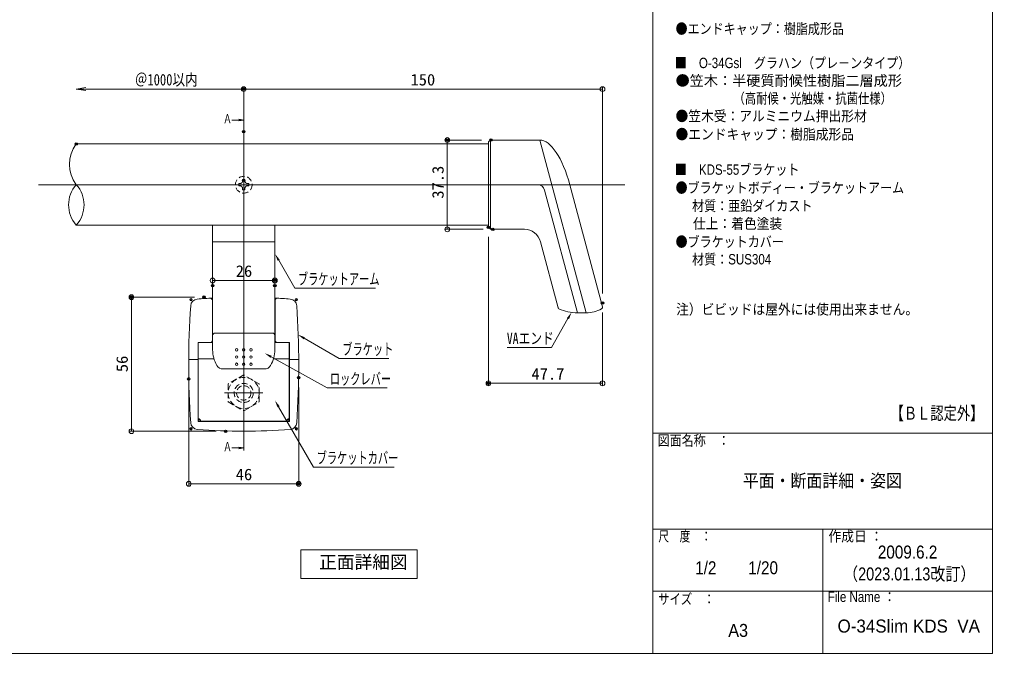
# Model space of a CAD drawing. Units: millimetres, scale not verified. Extents: x -401 to 399, y -277 to 277.
# Drawn here: x -7.9 to 398.9, y -277 to -12.1 of the extents above; entities that cross this region are included whole.
import ezdxf
from ezdxf.enums import TextEntityAlignment as Align

# ---------------------------------------------------------------- set-up
doc = ezdxf.new("R2010")
doc.units = ezdxf.units.MM
doc.header["$LTSCALE"] = 2
doc.header["$PDMODE"] = 32
doc.header["$PDSIZE"] = 1
doc.linetypes.add('DASHED1', pattern=[1.8, 1.2, -0.6])
doc.layers.add('0-0_moji', color=2, linetype='Continuous')
doc.layers.add('0-9_DEFPOINTS', color=7, linetype='Continuous')
for name, color, linetype, lineweight in [('0-1_zumenwaku', 6, 'Continuous', 9), ('0-2_1', 3, 'Continuous', 9), ('0-3_02壁', 1, 'Continuous', 9), ('0-5_center', 5, 'Continuous', 9), ('0-6_0', 7, 'Continuous', 9), ('0-7_8', 2, 'DASHED1', 9), ('0-8_sunpou', 1, 'Continuous', 9), ('1-1_2', 4, 'Continuous', 9), ('1-2_3', 2, 'Continuous', 9), ('1-6_08文字', 1, 'Continuous', 9)]:
    doc.layers.add(name, color=color, linetype=linetype, lineweight=lineweight)
doc.styles.add('ＭＳ ゴシック', font='')
doc.styles.add('ＭＳ Ｐゴシック', font='')
doc.styles.get('ＭＳ ゴシック').set_extended_font_data('MS Gothic')
doc.styles.get('ＭＳ Ｐゴシック').set_extended_font_data('MS PGothic')

# ---------------------------------------------------------------- blocks, each defined once
blk = doc.blocks.new('_OPEN')
at = {"layer": '0-6_0', "color": 3}
blk.add_line((0, 0), (-2, 0), dxfattribs=at)
blk.add_lwpolyline([(-2, 0.333), (0, 0), (-2, -0.333)], dxfattribs=at)
blk = doc.blocks.new('_ORIGIN')
at = {"layer": '0-6_0', "color": 1}
blk.add_line((0, 0), (-2, 0), dxfattribs=at)
blk.add_circle((0, 0), 1, dxfattribs=at)
blk = doc.blocks.new('MLeader1')
at = {"layer": '1-6_08文字'}
blk.add_line((126.777, -153.755), (146.468, -153.755), dxfattribs=at)
blk.add_lwpolyline([(111.15, -145.31), (125.777, -153.755), (126.777, -153.755)], dxfattribs=at)
at = {"layer": '1-6_08文字', "color": 11}
blk.add_solid([(110.9, -145.743), (111.4, -144.877), (108.552, -143.81)], dxfattribs=at)
at = {"layer": '1-6_08文字', "color": 2, "style": 'ＭＳ ゴシック', "width": 0.65}
blk.add_text('ブラケット', height=4.809, dxfattribs=at).set_placement((127.055, -153.68), align=Align.BOTTOM_LEFT)
blk = doc.blocks.new('MLeader2')
at = {"layer": '1-6_08文字'}
blk.add_line((213.574, -149.225), (196.004, -149.225), dxfattribs=at)
blk.add_lwpolyline([(221.408, -137.097), (214.574, -149.225), (213.574, -149.225)], dxfattribs=at)
at = {"layer": '1-6_08文字', "color": 11}
blk.add_solid([(220.973, -136.851), (221.844, -137.342), (222.881, -134.483)], dxfattribs=at)
at = {"layer": '1-6_08文字', "color": 2, "style": 'ＭＳ ゴシック', "width": 0.75}
blk.add_text('VAエンド', height=4.809, dxfattribs=at).set_placement((195.837, -149.15), align=Align.BOTTOM_LEFT)
blk = doc.blocks.new('MLeader6')
at = {"layer": '1-6_08文字'}
blk.add_line((121.763, -166.063), (145.862, -166.063), dxfattribs=at)
blk.add_lwpolyline([(97.283, -153.038), (120.763, -166.063), (121.763, -166.063)], dxfattribs=at)
at = {"layer": '1-6_08文字', "color": 11}
blk.add_solid([(97.04, -153.475), (97.525, -152.601), (94.66, -151.582)], dxfattribs=at)
at = {"layer": '1-6_08文字', "color": 2, "style": 'ＭＳ ゴシック', "width": 0.65}
blk.add_text('ロックレバー', height=4.809, dxfattribs=at).set_placement((121.857, -166.069), align=Align.BOTTOM_LEFT)
blk = doc.blocks.new('MLeader7')
at = {"layer": '1-6_08文字'}
blk.add_line((116.081, -199.101), (148.764, -199.101), dxfattribs=at)
blk.add_lwpolyline([(100.403, -173.907), (115.081, -199.101), (116.081, -199.101)], dxfattribs=at)
at = {"layer": '1-6_08文字', "color": 11}
blk.add_solid([(99.971, -174.159), (100.835, -173.656), (98.892, -171.315)], dxfattribs=at)
at = {"layer": '1-6_08文字', "color": 2, "style": 'ＭＳ ゴシック', "width": 0.65}
blk.add_text('ブラケットカバー', height=4.809, dxfattribs=at).set_placement((116.359, -199.107), align=Align.BOTTOM_LEFT)
blk = doc.blocks.new('MLeader11')
at = {"layer": '1-6_08文字'}
blk.add_line((108.226, -124.433), (140.937, -124.433), dxfattribs=at)
blk.add_lwpolyline([(100.462, -112.718), (107.226, -124.433), (108.226, -124.433)], dxfattribs=at)
at = {"layer": '1-6_08文字', "color": 11}
blk.add_solid([(100.029, -112.968), (100.895, -112.468), (98.962, -110.12)], dxfattribs=at)
at = {"layer": '1-6_08文字', "color": 2, "style": 'ＭＳ ゴシック', "width": 0.65}
blk.add_text('ブラケットアーム', height=4.809, dxfattribs=at).set_placement((108.504, -124.358), align=Align.BOTTOM_LEFT)

msp = doc.modelspace()

# ---------------------------------------------------------------- linework, layer by layer
at = {"layer": '0-1_zumenwaku'}
for p, q in [((256.913, 276.983), (256.913, -277.017)), ((256.913, -185.017), (398.913, -185.017)), ((256.913, -225.017), (398.913, -225.017)), ((327.913, -225.017), (327.913, -277.017)), ((256.913, -251.017), (398.913, -251.017))]:
    msp.add_line(p, q, dxfattribs=at)
msp.add_lwpolyline([(-401.087, -277.017), (398.913, -277.017), (398.913, 276.983), (-401.087, 276.983)], close=True, dxfattribs=at)
at = {"layer": '0-2_1'}
for p, q in [((15.842, -64.133), (188.155, -64.133)), ((188.155, -63.283), (188.955, -62.483)), ((188.155, -88.237), (188.155, -63.283)), ((209.676, -62.483), (188.955, -62.483)), ((188.955, -62.483), (188.955, -99.783)), ((229.01, -134.64), (209.676, -62.483)), ((235.842, -132.126), (222.179, -81.133)), ((225.387, -134.64), (211.645, -83.357)), ((188.155, -88.232), (188.155, -98.983)), ((15.842, -98.006), (188.155, -98.006)), ((72.842, -150.133), (72.842, -98.006)), ((98.842, -150.133), (98.842, -98.006)), ((188.155, -98.983), (188.955, -99.783)), ((203.17, -99.783), (188.955, -99.783)), ((72.842, -104.945), (98.842, -104.945)), ((209.931, -104.971), (217.318, -132.54)), ((72.742, -129.545), (72.742, -146.133)), ((98.942, -129.545), (98.942, -146.133)), ((225.387, -134.64), (229.01, -134.64)), ((72.842, -150.133), (72.842, -144.133)), ((73.842, -143.133), (97.842, -143.133)), ((98.842, -150.133), (98.842, -144.133)), ((66.742, -180.133), (66.742, -147.133)), ((66.742, -147.133), (71.742, -147.133)), ((66.842, -147.133), (66.842, -179.933)), ((66.842, -147.133), (72.842, -147.133)), ((98.842, -147.133), (104.842, -147.133)), ((99.942, -147.133), (104.942, -147.133)), ((99.942, -147.133), (102.415, -147.133)), ((104.842, -147.133), (104.842, -179.933)), ((104.942, -180.133), (104.942, -147.133)), ((62.851, -154.133), (66.742, -154.133)), ((66.842, -153.933), (73.41, -153.933)), ((98.275, -153.933), (104.842, -153.933)), ((104.942, -154.133), (108.833, -154.133)), ((77.182, -158.133), (94.503, -158.133)), ((66.742, -177.133), (66.842, -177.133)), ((104.942, -177.133), (104.842, -177.133)), ((66.742, -179.596), (66.842, -179.596)), ((104.942, -180.133), (66.742, -180.133)), ((67.708, -179.433), (66.842, -179.433)), ((66.842, -179.933), (104.842, -179.933)), ((67.342, -179.067), (67.342, -179.433)), ((103.976, -179.433), (104.842, -179.433)), ((104.342, -179.067), (104.342, -179.433)), ((104.842, -179.596), (104.942, -179.596))]:
    msp.add_line(p, q, dxfattribs=at)
for centre in [(82.842, -150.133), (85.842, -150.133), (88.842, -150.133), (82.842, -153.133), (85.842, -153.133), (88.842, -153.133), (82.842, -156.133), (85.842, -156.133), (88.842, -156.133)]:
    msp.add_circle(centre, 0.5, dxfattribs=at)
for centre, radius, start, end in [((208.748, -84.133), 3, 15, 90), ((203.17, -106.783), 7, 15, 90), ((66.654, -131.903), 3, 94.59533, 176.1621), ((85.842, -370.633), 242.5, 93.073, 94.59533), ((71.742, -129.545), 1, 0, 93.34712), ((85.842, -370.633), 242.5, 85.40467, 86.927), ((99.942, -129.545), 1, 86.65288, 180), ((105.031, -131.903), 3, 3.8379, 85.40467), ((427.842, -156.133), 365, 176.1621, 183.8379), ((-256.158, -156.133), 365, 356.1621, 3.8379), ((218.091, -132.333), 0.8, 195, 232.5), ((225.024, -117.376), 17.268, 244.55034, 271.20206), ((229.327, -122.174), 12.469, 268.54178, 299.51375), ((235.07, -132.333), 0.8, 298.90917, 15), ((71.742, -146.133), 1, 270, 0), ((73.842, -144.133), 1, 90, 180), ((97.842, -144.133), 1, 0, 90), ((99.942, -146.133), 1, 180, 270), ((85.842, -150.133), 13, 180, 210), ((85.842, -150.133), 13, 330, 0), ((77.182, -155.133), 3, 210, 270), ((94.503, -155.133), 3, 270, 330), ((66.842, -179.933), 1, 0, 90), ((104.842, -179.933), 1, 90, 180), ((66.654, -180.363), 3, 183.8379, 265.40467), ((105.031, -180.363), 3, 274.59533, 356.1621), ((85.842, 58.367), 242.5, 265.40467, 274.59533)]:
    msp.add_arc(centre, radius, start, end, dxfattribs=at)
msp.add_ellipse((213.797, -87.646), major_axis=(-4.816, 25.097), ratio=0.376894, start_param=4.901987, end_param=6.210984, dxfattribs=at)
for p in [(63.842, -129.133), (107.842, -129.133), (63.842, -183.133), (107.842, -183.133)]:
    msp.add_point(p, dxfattribs=at)
at = {"layer": '0-3_02壁'}
for p, q in [((185.249, -62.483), (169.947, -62.483)), ((170.947, -97.783), (170.947, -64.483)), ((185.979, -99.783), (169.947, -99.783))]:
    msp.add_line(p, q, dxfattribs=at)
at = {"layer": '0-5_center'}
for p, q in [((85.842, -190.143), (85.842, -52.116)), ((0.077, -81.133), (245.133, -81.133)), ((77.842, -168.133), (93.842, -168.133))]:
    msp.add_line(p, q, dxfattribs=at)
at = {"layer": '0-6_0'}
for p, q in [((85.842, -53.133), (85.842, -55.133)), ((85.842, -190.142), (85.842, -192.142))]:
    msp.add_line(p, q, dxfattribs=at)
at = {"layer": '0-6_0', "color": 3}
for points in [[(83.842, -54.133), (81.842, -54.133), (80.842, -54.133)], [(83.842, -191.142), (81.842, -191.142), (80.842, -191.142)]]:
    msp.add_lwpolyline(points, dxfattribs=at)
at = {"layer": '0-7_8'}
for p, q in [((83.742, -80.633), (83.742, -81.633)), ((84.342, -80.633), (83.742, -80.633)), ((86.342, -79.033), (85.342, -79.033)), ((85.342, -79.633), (85.342, -79.033)), ((86.342, -79.633), (86.342, -79.033)), ((87.942, -80.633), (87.342, -80.633)), ((87.942, -80.633), (87.942, -81.633)), ((84.342, -81.633), (83.742, -81.633)), ((85.342, -83.233), (85.342, -82.633)), ((86.342, -83.233), (85.342, -83.233)), ((86.342, -83.233), (86.342, -82.633)), ((87.942, -81.633), (87.342, -81.633)), ((85.842, -160.628), (79.342, -164.38)), ((92.342, -164.38), (85.842, -160.628)), ((79.342, -164.38), (79.342, -171.886)), ((92.342, -171.886), (92.342, -164.38)), ((79.342, -171.886), (85.842, -175.639)), ((85.842, -175.639), (92.342, -171.886))]:
    msp.add_line(p, q, dxfattribs=at)
for centre, radius in [((85.842, -81.133), 3.5), ((85.842, -168.133), 6.5), ((85.842, -168.133), 4), ((85.842, -168.133), 3)]:
    msp.add_circle(centre, radius, dxfattribs=at)
for centre, start, end in [((84.342, -79.633), 270, 0), ((87.342, -79.633), 180, 270), ((84.342, -82.633), 0, 90), ((87.342, -82.633), 90, 180)]:
    msp.add_arc(centre, 1, start, end, dxfattribs=at)
at = {"layer": '0-8_sunpou'}
for p, q in [((85.842, -54.942), (85.842, -40.184)), ((85.842, -75.286), (85.842, -40.184)), ((235.842, -126.579), (235.842, -40.184)), ((19.842, -41.184), (85.842, -41.184)), ((233.842, -41.184), (87.842, -41.184)), ((188.155, -102.983), (188.155, -165.121)), ((72.842, -119.318), (72.842, -120.152)), ((74.842, -121.152), (96.842, -121.152)), ((98.842, -119.318), (98.842, -120.152)), ((65.267, -128.133), (37.891, -128.133)), ((38.891, -182.133), (38.891, -130.133)), ((235.842, -134.579), (235.842, -165.121)), ((62.851, -166.261), (62.851, -207.105)), ((108.833, -165.815), (108.833, -207.105)), ((233.842, -164.121), (190.155, -164.121)), ((74.264, -184.133), (37.891, -184.133)), ((64.851, -206.105), (106.833, -206.105))]:
    msp.add_line(p, q, dxfattribs=at)
at = {"layer": '0-9_DEFPOINTS'}
for p in [(85.842, -41.184), (85.842, -58.942), (15.842, -64.133), (170.947, -62.483), (189.249, -62.483), (85.842, -79.286), (188.155, -98.983), (189.979, -99.783), (98.842, -121.152), (72.842, -123.318), (98.842, -123.318), (38.891, -128.133), (69.267, -128.133), (235.842, -130.579), (62.851, -162.261), (108.833, -161.815), (188.155, -164.121), (78.264, -184.133), (108.833, -206.105)]:
    msp.add_point(p, dxfattribs=at)
at = {"layer": '1-1_2'}
for centre, radius, start, end in [((26.81, -72.633), 13.876, 142.22344, 217.77656), ((25.247, -89.57), 12.635, 138.10689, 221.89311), ((6.437, -89.57), 12.635, 318.10689, 41.89311)]:
    msp.add_arc(centre, radius, start, end, dxfattribs=at)
at = {"layer": '1-2_3'}
msp.add_lwpolyline([(109.786, -233.644), (158.371, -233.644), (158.371, -245.72), (109.786, -245.72)], close=True, dxfattribs=at)

# ---------------------------------------------------------------- block references
at = {"layer": '0-3_02壁'}
for p, rotation in [((170.947, -62.483), 90), ((170.947, -99.783), 270)]:
    msp.add_blockref('_ORIGIN', p, dxfattribs=dict(at, rotation=rotation))
at = {"layer": '0-6_0', "xscale": -1, "rotation": 180}
for p in [(85.842, -54.133), (85.842, -191.142)]:
    msp.add_blockref('_OPEN', p, dxfattribs=at)
at = {"layer": '0-8_sunpou', "xscale": 2, "yscale": 2, "rotation": 180}
msp.add_blockref('_OPEN', (15.842, -41.184), dxfattribs=at)
at = {"layer": '0-8_sunpou'}
for p, rotation in [((85.842, -41.184), 180), ((72.842, -121.152), 180), ((38.891, -128.133), 90), ((188.155, -164.121), 180), ((38.891, -184.133), 270), ((62.851, -206.105), 180)]:
    msp.add_blockref('_ORIGIN', p, dxfattribs=dict(at, rotation=rotation))
for p in [(235.842, -41.184), (98.842, -121.152), (235.842, -164.121), (108.833, -206.105)]:
    msp.add_blockref('_ORIGIN', p, dxfattribs=at)
at = {"layer": '1-6_08文字'}
for name in ['MLeader11', 'MLeader2', 'MLeader1', 'MLeader6', 'MLeader7']:
    msp.add_blockref(name, (0, 0), dxfattribs=at)

# ---------------------------------------------------------------- texts
at = {"layer": '0-0_moji', "style": 'ＭＳ Ｐゴシック'}
for s, height, width, p in [('●エンドキャップ：樹脂成形品\u3000\u3000', 4.338, 0.85, (266.383, -19.449)), ('■\u3000O-34Gsl\u3000グラハン（プレ－ンタイプ）', 4.338, 0.85, (266.087, -33.734)), ('\u3000\u3000\u3000\u3000\u3000（高耐候・光触媒・抗菌仕様）', 4.338, 0.8, (266.927, -48.54)), ('●笠木受：アルミニウム押出形材\u3000', 4.34, 0.9, (266.383, -55.93)), ('●エンドキャップ：樹脂成形品', 4.34, 0.9, (266.383, -63.549)), ('■\u3000KDS-55ブラケット', 4.338, 0.85, (266.087, -78.29)), ('●ブラケットボディー・ブラケットアーム', 4.338, 0.85, (266.383, -85.888)), ('\u3000 材質：亜鉛ダイカスト', 4.338, 0.85, (266.927, -93.439)), ('\u3000 仕上：着色塗装', 4.338, 0.9, (266.927, -100.854)), ('●ブラケットカバー', 4.34, 0.85, (266.383, -108.452)), ('\u3000 材質：SUS304', 4.34, 0.85, (266.927, -115.755)), ('注）ビビッドは屋外には使用出来ません。\u3000\u3000', 4.338, 0.9, (266.607, -136.663)), ('【ＢＬ認定外】', 5.423, 0.75, (356.271, -180.932)), ('平面・断面詳細・姿図', 5.423, 0.9, (294.481, -209.132)), ('2009.6.2', 5.423, 0.9, (350.956, -238.963)), ('1/2\u3000\u30001/20', 5.423, 0.9, (274.606, -245.527)), ('（2023.01.13改訂）', 5.425, 0.85, (336.431, -248.116)), ('A3', 5.423, 0.95, (288.438, -271.691))]:
    msp.add_text(s, height=height, dxfattribs=dict(at, width=width)).set_placement(p, align=Align.BOTTOM_LEFT)
for s, height, p in [('●笠木：半硬質耐候性樹脂二層成形', 4.338, (266.383, -41.125)), ('正面詳細図', 5.425, (117.378, -243.17)), ('O-34Slim KDS  VA', 5.425, (334.111, -269.882))]:
    msp.add_text(s, height=height, dxfattribs=at).set_placement(p, align=Align.BOTTOM_LEFT)
at = {"layer": '0-1_zumenwaku', "style": 'ＭＳ Ｐゴシック'}
for s, height, width, p in [('図面名称\u3000：', 4.338, 0.85, (258.875, -191.483)), ('尺\u3000度\u3000：', 4.34, 0.75, (259.219, -231.483)), ('作成日 ：', 4.338, 0.9, (330.351, -231.503)), ('サイズ\u3000：', 4.338, 0.8, (259.127, -257.711)), ('File Name ：', 4.338, 0.85, (330.011, -256.779))]:
    msp.add_text(s, height=height, dxfattribs=dict(at, width=width)).set_placement(p, align=Align.BOTTOM_LEFT)
at = {"layer": '0-3_02壁', "color": 2, "style": 'ＭＳ ゴシック', "width": 1.05}
msp.add_text('37.3', height=4.809, rotation=90, dxfattribs=at).set_placement((170.872, -86.966), align=Align.BOTTOM_LEFT)
at = {"layer": '0-6_0', "color": 4, "style": 'ＭＳ Ｐゴシック', "width": 0.7}
for p in [(77.203, -56.613), (77.203, -193.622)]:
    msp.add_text('Ａ', height=3.796, dxfattribs=at).set_placement(p, align=Align.BOTTOM_LEFT)
at = {"layer": '0-8_sunpou', "color": 2, "style": 'ＭＳ ゴシック'}
for s, width, p in [('＠1000以内', 0.8, (40.332, -41.109)), ('150', 1.05, (155.592, -41.109)), ('26', 1.05, (82.509, -121.077)), ('47.7', 1.05, (206.165, -164.046)), ('46', 1.05, (82.509, -206.03))]:
    msp.add_text(s, height=4.809, dxfattribs=dict(at, width=width)).set_placement(p, align=Align.BOTTOM_LEFT)
at = {"layer": '0-8_sunpou', "color": 2, "style": 'ＭＳ ゴシック', "width": 1.05}
msp.add_text('56', height=4.809, rotation=90, dxfattribs=at).set_placement((38.817, -159.466), align=Align.BOTTOM_LEFT)

doc.saveas('drawing.dxf')
